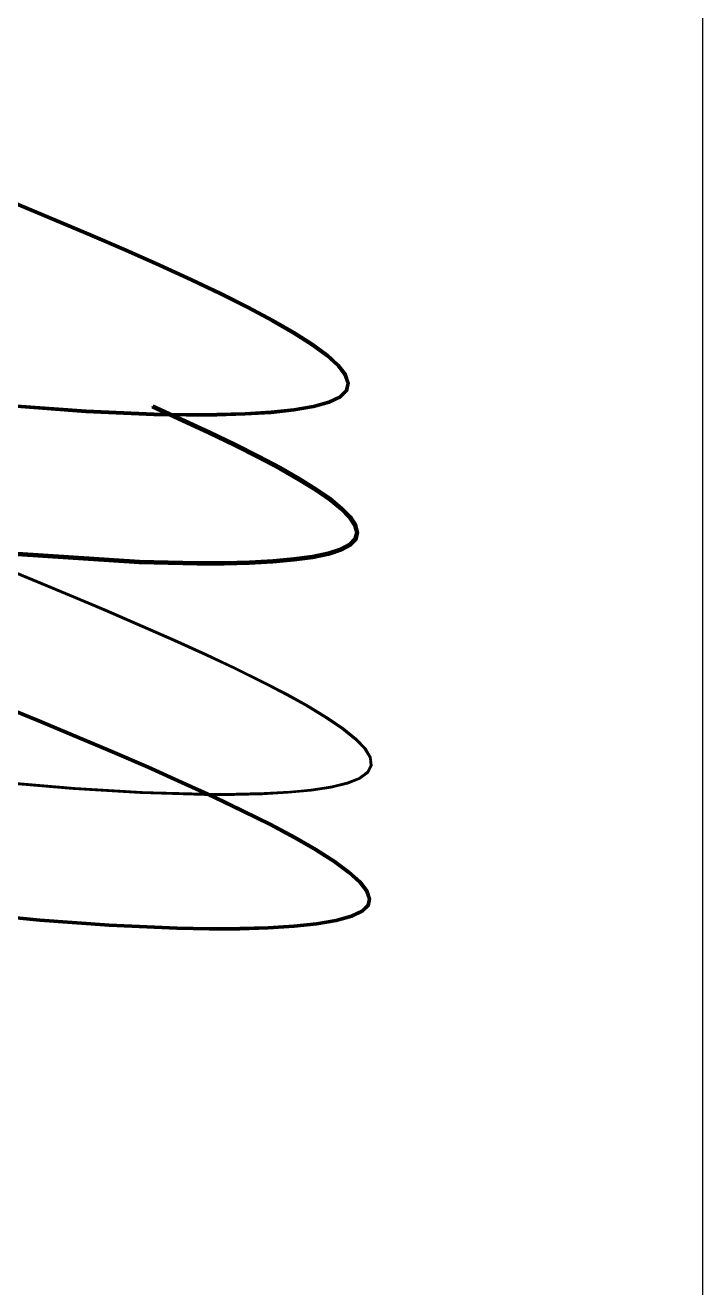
# Model space of a CAD drawing. Header units: millimetres. Extents: x 1852829 to 1882754, y -270850 to -231658.
# Drawn here: x 1879487.1 to 1879562.9, y -258185.4 to -258044.4 of the extents above; entities that cross this region are included whole.
import ezdxf

# ---------------------------------------------------------------- set-up
doc = ezdxf.new("R2010")
doc.units = ezdxf.units.MM
doc.layers.add('00-03', color=7, linetype='Continuous')

msp = doc.modelspace()

# ---------------------------------------------------------------- linework, layer by layer
at = {"layer": '00-03', "color": 2}
msp.add_line((1879562.88, -258248.88), (1879562.88, -257825.86), dxfattribs=at)
at = {"layer": '00-03', "color": 5, "extrusion": (0, 0, -1), "flags": 128}
for points in [[(-1879485.88, -258064.37), (-1879494.3, -258067.91), (-1879498.28, -258069.63), (-1879502.06, -258071.31), (-1879505.62, -258072.94), (-1879508.93, -258074.51), (-1879511.96, -258076.03), (-1879514.69, -258077.48), (-1879517.08, -258078.85), (-1879519.12, -258080.15), (-1879520.76, -258081.36), (-1879521.99, -258082.48), (-1879522.76, -258083.49), (-1879523.07, -258084.38), (-1879522.9, -258085.14), (-1879522.23, -258085.82), (-1879521.01, -258086.4), (-1879519.3, -258086.87), (-1879517.14, -258087.24), (-1879514.6, -258087.51), (-1879511.71, -258087.69), (-1879508.53, -258087.78), (-1879505.11, -258087.79), (-1879501.51, -258087.73), (-1879493.92, -258087.4), (-1879486.17, -258086.84)], [(-1879485.89, -258064.33), (-1879494.32, -258067.87), (-1879498.29, -258069.59), (-1879502.08, -258071.27), (-1879505.64, -258072.9), (-1879508.95, -258074.47), (-1879511.98, -258075.99), (-1879514.71, -258077.44), (-1879517.11, -258078.81), (-1879519.14, -258080.11), (-1879520.79, -258081.32), (-1879522.02, -258082.45), (-1879522.8, -258083.47), (-1879523.12, -258084.38), (-1879522.95, -258085.17), (-1879522.25, -258085.86), (-1879521.03, -258086.44), (-1879519.31, -258086.92), (-1879517.15, -258087.29), (-1879514.6, -258087.56), (-1879511.71, -258087.74), (-1879508.53, -258087.83), (-1879505.11, -258087.84), (-1879501.51, -258087.78), (-1879493.92, -258087.44), (-1879486.17, -258086.88)], [(-1879485.91, -258064.28), (-1879494.34, -258067.83), (-1879498.31, -258069.55), (-1879502.1, -258071.22), (-1879505.66, -258072.85), (-1879508.97, -258074.43), (-1879512, -258075.95), (-1879514.73, -258077.4), (-1879517.13, -258078.77), (-1879519.17, -258080.07), (-1879520.82, -258081.29), (-1879522.05, -258082.41), (-1879522.84, -258083.44), (-1879523.16, -258084.37), (-1879522.99, -258085.19), (-1879522.28, -258085.9), (-1879521.04, -258086.49), (-1879519.32, -258086.96), (-1879517.16, -258087.33), (-1879514.6, -258087.61), (-1879511.71, -258087.79), (-1879508.53, -258087.88), (-1879505.11, -258087.89), (-1879501.5, -258087.82), (-1879493.92, -258087.49), (-1879486.17, -258086.93)], [(-1879485.91, -258064.28), (-1879494.34, -258067.83), (-1879498.31, -258069.55), (-1879502.1, -258071.22), (-1879505.66, -258072.85), (-1879508.97, -258074.43), (-1879512, -258075.95), (-1879514.73, -258077.4), (-1879517.13, -258078.77), (-1879519.17, -258080.07), (-1879520.82, -258081.29), (-1879522.05, -258082.41), (-1879522.84, -258083.44), (-1879523.16, -258084.37), (-1879522.99, -258085.19), (-1879522.28, -258085.9), (-1879521.04, -258086.49), (-1879519.32, -258086.96), (-1879517.16, -258087.33), (-1879514.6, -258087.61), (-1879511.71, -258087.79), (-1879508.53, -258087.88), (-1879505.11, -258087.89), (-1879501.5, -258087.82), (-1879493.92, -258087.49), (-1879486.17, -258086.93)], [(-1879485.93, -258064.24), (-1879494.35, -258067.78), (-1879498.33, -258069.5), (-1879502.11, -258071.18), (-1879505.68, -258072.81), (-1879508.99, -258074.39), (-1879512.02, -258075.9), (-1879514.76, -258077.35), (-1879517.16, -258078.73), (-1879519.2, -258080.03), (-1879520.85, -258081.25), (-1879522.09, -258082.38), (-1879522.88, -258083.42), (-1879523.21, -258084.37), (-1879523.03, -258085.21), (-1879522.31, -258085.93), (-1879521.06, -258086.53), (-1879519.33, -258087.01), (-1879517.16, -258087.38), (-1879514.61, -258087.65), (-1879511.72, -258087.83), (-1879508.53, -258087.92), (-1879505.11, -258087.93), (-1879501.5, -258087.87), (-1879493.91, -258087.54), (-1879486.16, -258086.97)], [(-1879485.93, -258064.24), (-1879494.35, -258067.78), (-1879498.33, -258069.5), (-1879502.11, -258071.18), (-1879505.68, -258072.81), (-1879508.99, -258074.39), (-1879512.02, -258075.9), (-1879514.76, -258077.35), (-1879517.16, -258078.73), (-1879519.2, -258080.03), (-1879520.85, -258081.25), (-1879522.09, -258082.38), (-1879522.88, -258083.42), (-1879523.21, -258084.37), (-1879523.03, -258085.21), (-1879522.31, -258085.93), (-1879521.06, -258086.53), (-1879519.33, -258087.01), (-1879517.16, -258087.38), (-1879514.61, -258087.65), (-1879511.72, -258087.83), (-1879508.53, -258087.92), (-1879505.11, -258087.93), (-1879501.5, -258087.87), (-1879493.91, -258087.54), (-1879486.16, -258086.97)], [(-1879485.95, -258064.2), (-1879494.37, -258067.74), (-1879498.35, -258069.46), (-1879502.13, -258071.14), (-1879505.7, -258072.77), (-1879509.01, -258074.35), (-1879512.05, -258075.86), (-1879514.78, -258077.31), (-1879517.18, -258078.69), (-1879519.22, -258079.99), (-1879520.88, -258081.22), (-1879522.12, -258082.35), (-1879522.93, -258083.4), (-1879523.26, -258084.36), (-1879523.07, -258085.24), (-1879522.33, -258085.97), (-1879521.08, -258086.57), (-1879519.34, -258087.05), (-1879517.17, -258087.43), (-1879514.61, -258087.7), (-1879511.72, -258087.88), (-1879508.53, -258087.97), (-1879505.11, -258087.98), (-1879501.5, -258087.92), (-1879493.91, -258087.58), (-1879486.16, -258087.02)], [(-1879485.95, -258064.2), (-1879494.37, -258067.74), (-1879498.35, -258069.46), (-1879502.13, -258071.14), (-1879505.7, -258072.77), (-1879509.01, -258074.35), (-1879512.05, -258075.86), (-1879514.78, -258077.31), (-1879517.18, -258078.69), (-1879519.22, -258080), (-1879520.88, -258081.22), (-1879522.12, -258082.35), (-1879522.93, -258083.4), (-1879523.26, -258084.36), (-1879523.07, -258085.24), (-1879522.33, -258085.97), (-1879521.08, -258086.57), (-1879519.34, -258087.05), (-1879517.17, -258087.43), (-1879514.61, -258087.7), (-1879511.72, -258087.88), (-1879508.53, -258087.97), (-1879505.11, -258087.98), (-1879501.5, -258087.92), (-1879493.91, -258087.58), (-1879486.16, -258087.02)], [(-1879485.97, -258064.16), (-1879494.39, -258067.7), (-1879498.37, -258069.42), (-1879502.15, -258071.1), (-1879505.72, -258072.73), (-1879509.03, -258074.3), (-1879512.07, -258075.82), (-1879514.8, -258077.27), (-1879517.2, -258078.65), (-1879519.25, -258079.96), (-1879520.91, -258081.18), (-1879522.15, -258082.32), (-1879522.97, -258083.37), (-1879523.3, -258084.36), (-1879523.11, -258085.26), (-1879522.36, -258086.01), (-1879521.09, -258086.62), (-1879519.35, -258087.1), (-1879517.18, -258087.47), (-1879514.62, -258087.75), (-1879511.72, -258087.93), (-1879508.54, -258088.02), (-1879505.11, -258088.03), (-1879501.5, -258087.96), (-1879493.91, -258087.63), (-1879486.15, -258087.07)], [(-1879485.97, -258064.16), (-1879494.39, -258067.7), (-1879498.37, -258069.42), (-1879502.15, -258071.1), (-1879505.72, -258072.73), (-1879509.03, -258074.3), (-1879512.07, -258075.82), (-1879514.8, -258077.27), (-1879517.2, -258078.65), (-1879519.25, -258079.96), (-1879520.91, -258081.18), (-1879522.15, -258082.32), (-1879522.97, -258083.37), (-1879523.3, -258084.36), (-1879523.11, -258085.26), (-1879522.36, -258086.01), (-1879521.09, -258086.62), (-1879519.35, -258087.1), (-1879517.18, -258087.47), (-1879514.62, -258087.75), (-1879511.72, -258087.93), (-1879508.54, -258088.02), (-1879505.11, -258088.03), (-1879501.5, -258087.96), (-1879493.91, -258087.63), (-1879486.15, -258087.07)], [(-1879485.97, -258064.16), (-1879494.39, -258067.7), (-1879498.37, -258069.42), (-1879502.15, -258071.1), (-1879505.72, -258072.73), (-1879509.03, -258074.3), (-1879512.07, -258075.82), (-1879514.8, -258077.27), (-1879517.2, -258078.65), (-1879519.25, -258079.96), (-1879520.91, -258081.18), (-1879522.15, -258082.32), (-1879522.97, -258083.37), (-1879523.3, -258084.36), (-1879523.11, -258085.26), (-1879522.36, -258086.01), (-1879521.09, -258086.62), (-1879519.35, -258087.1), (-1879517.18, -258087.47), (-1879514.62, -258087.75), (-1879511.72, -258087.93), (-1879508.54, -258088.02), (-1879505.11, -258088.03), (-1879501.5, -258087.96), (-1879493.91, -258087.63), (-1879486.15, -258087.07)], [(-1879485.98, -258064.11), (-1879494.41, -258067.66), (-1879498.39, -258069.38), (-1879502.17, -258071.05), (-1879505.74, -258072.68), (-1879509.05, -258074.26), (-1879512.09, -258075.78), (-1879514.82, -258077.23), (-1879517.23, -258078.61), (-1879519.27, -258079.92), (-1879520.94, -258081.14), (-1879522.19, -258082.29), (-1879523.01, -258083.35), (-1879523.35, -258084.36), (-1879523.15, -258085.28), (-1879522.38, -258086.05), (-1879521.11, -258086.66), (-1879519.36, -258087.15), (-1879517.18, -258087.52), (-1879514.62, -258087.79), (-1879511.72, -258087.97), (-1879508.54, -258088.06), (-1879505.11, -258088.07), (-1879501.5, -258088.01), (-1879493.9, -258087.68), (-1879486.15, -258087.11)], [(-1879501.42, -258086.81), (-1879507.74, -258089.7), (-1879510.61, -258091.08), (-1879513.27, -258092.41), (-1879515.68, -258093.69), (-1879517.84, -258094.92), (-1879519.73, -258096.09), (-1879521.32, -258097.2), (-1879522.61, -258098.25), (-1879523.56, -258099.23), (-1879524.17, -258100.16), (-1879524.4, -258101.06), (-1879524.19, -258101.9), (-1879523.53, -258102.6), (-1879522.48, -258103.16), (-1879521.05, -258103.62), (-1879519.28, -258103.99), (-1879517.19, -258104.28), (-1879514.82, -258104.49), (-1879512.19, -258104.63), (-1879509.36, -258104.71), (-1879506.33, -258104.72), (-1879499.87, -258104.56), (-1879486.25, -258103.68)], [(-1879501.4, -258086.86), (-1879507.72, -258089.74), (-1879510.59, -258091.12), (-1879513.25, -258092.45), (-1879515.66, -258093.74), (-1879517.82, -258094.96), (-1879519.7, -258096.13), (-1879521.29, -258097.24), (-1879522.57, -258098.28), (-1879523.53, -258099.26), (-1879524.13, -258100.18), (-1879524.36, -258101.06), (-1879524.15, -258101.87), (-1879523.51, -258102.56), (-1879522.46, -258103.12), (-1879521.04, -258103.58), (-1879519.27, -258103.95), (-1879517.18, -258104.24), (-1879514.81, -258104.45), (-1879512.19, -258104.59), (-1879509.35, -258104.66), (-1879506.33, -258104.67), (-1879499.88, -258104.51), (-1879486.26, -258103.63)], [(-1879501.38, -258086.9), (-1879507.7, -258089.78), (-1879510.57, -258091.16), (-1879513.23, -258092.5), (-1879515.64, -258093.78), (-1879517.8, -258095), (-1879519.68, -258096.17), (-1879521.27, -258097.27), (-1879522.54, -258098.31), (-1879523.49, -258099.29), (-1879524.09, -258100.2), (-1879524.31, -258101.06), (-1879524.11, -258101.85), (-1879523.48, -258102.52), (-1879522.44, -258103.08), (-1879521.02, -258103.53), (-1879519.26, -258103.9), (-1879517.18, -258104.19), (-1879514.81, -258104.4), (-1879512.19, -258104.54), (-1879509.35, -258104.61), (-1879506.33, -258104.62), (-1879499.88, -258104.47), (-1879486.26, -258103.58)], [(-1879501.36, -258086.94), (-1879507.68, -258089.82), (-1879510.55, -258091.2), (-1879513.2, -258092.54), (-1879515.62, -258093.82), (-1879517.77, -258095.04), (-1879519.65, -258096.21), (-1879521.24, -258097.31), (-1879522.51, -258098.35), (-1879523.45, -258099.32), (-1879524.05, -258100.22), (-1879524.26, -258101.06), (-1879524.07, -258101.83), (-1879523.45, -258102.49), (-1879522.42, -258103.03), (-1879521.01, -258103.49), (-1879519.25, -258103.86), (-1879517.17, -258104.14), (-1879514.81, -258104.36), (-1879512.19, -258104.49), (-1879509.35, -258104.57), (-1879506.33, -258104.58), (-1879499.88, -258104.42), (-1879486.27, -258103.54)], [(-1879501.34, -258086.98), (-1879507.66, -258089.87), (-1879510.53, -258091.25), (-1879513.18, -258092.58), (-1879515.59, -258093.86), (-1879517.75, -258095.08), (-1879519.63, -258096.25), (-1879521.21, -258097.35), (-1879522.48, -258098.38), (-1879523.42, -258099.35), (-1879524.01, -258100.24), (-1879524.22, -258101.06), (-1879524.03, -258101.8), (-1879523.43, -258102.45), (-1879522.41, -258102.99), (-1879521, -258103.44), (-1879519.24, -258103.81), (-1879517.17, -258104.1), (-1879514.8, -258104.31), (-1879512.19, -258104.45), (-1879509.35, -258104.52), (-1879506.33, -258104.53), (-1879499.88, -258104.38), (-1879486.27, -258103.49)], [(-1879501.32, -258087.03), (-1879507.64, -258089.91), (-1879510.51, -258091.29), (-1879513.16, -258092.62), (-1879515.57, -258093.9), (-1879517.73, -258095.12), (-1879519.6, -258096.29), (-1879521.18, -258097.39), (-1879522.45, -258098.42), (-1879523.38, -258099.38), (-1879523.96, -258100.26), (-1879524.17, -258101.06), (-1879523.99, -258101.78), (-1879523.4, -258102.41), (-1879522.39, -258102.95), (-1879520.99, -258103.4), (-1879519.24, -258103.76), (-1879517.16, -258104.05), (-1879514.8, -258104.26), (-1879512.19, -258104.4), (-1879509.35, -258104.47), (-1879506.33, -258104.48), (-1879499.88, -258104.33), (-1879486.27, -258103.44)], [(-1879501.31, -258087.07), (-1879507.62, -258089.95), (-1879510.49, -258091.33), (-1879513.14, -258092.66), (-1879515.55, -258093.94), (-1879517.7, -258095.16), (-1879519.58, -258096.33), (-1879521.16, -258097.42), (-1879522.42, -258098.45), (-1879523.35, -258099.41), (-1879523.92, -258100.28), (-1879524.13, -258101.06), (-1879523.95, -258101.76), (-1879523.37, -258102.37), (-1879522.37, -258102.91), (-1879520.98, -258103.35), (-1879519.23, -258103.72), (-1879517.16, -258104), (-1879514.8, -258104.22), (-1879512.18, -258104.36), (-1879509.35, -258104.43), (-1879506.34, -258104.44), (-1879499.89, -258104.28), (-1879486.28, -258103.4)], [(-1879501.29, -258087.11), (-1879507.6, -258089.99), (-1879510.47, -258091.37), (-1879513.12, -258092.7), (-1879515.53, -258093.98), (-1879517.68, -258095.2), (-1879519.55, -258096.36), (-1879521.13, -258097.46), (-1879522.39, -258098.49), (-1879523.31, -258099.44), (-1879523.88, -258100.3), (-1879524.08, -258101.07), (-1879523.91, -258101.74), (-1879523.34, -258102.34), (-1879522.35, -258102.86), (-1879520.97, -258103.31), (-1879519.22, -258103.67), (-1879517.15, -258103.96), (-1879514.79, -258104.17), (-1879512.18, -258104.31), (-1879509.35, -258104.38), (-1879506.34, -258104.39), (-1879499.89, -258104.24), (-1879486.28, -258103.35)], [(-1879501.29, -258087.11), (-1879507.6, -258089.99), (-1879510.47, -258091.37), (-1879513.12, -258092.7), (-1879515.53, -258093.98), (-1879517.68, -258095.2), (-1879519.55, -258096.36), (-1879521.13, -258097.46), (-1879522.39, -258098.49), (-1879523.31, -258099.44), (-1879523.88, -258100.3), (-1879524.08, -258101.07), (-1879523.91, -258101.74), (-1879523.34, -258102.34), (-1879522.35, -258102.86), (-1879520.97, -258103.31), (-1879519.22, -258103.67), (-1879517.15, -258103.96), (-1879514.79, -258104.17), (-1879512.18, -258104.31), (-1879509.35, -258104.38), (-1879506.34, -258104.39), (-1879499.89, -258104.24), (-1879486.28, -258103.35)], [(-1879501.27, -258087.15), (-1879507.58, -258090.04), (-1879510.45, -258091.41), (-1879513.1, -258092.74), (-1879515.5, -258094.02), (-1879517.65, -258095.24), (-1879519.53, -258096.4), (-1879521.1, -258097.5), (-1879522.36, -258098.52), (-1879523.27, -258099.47), (-1879523.84, -258100.32), (-1879524.03, -258101.07), (-1879523.87, -258101.71), (-1879523.31, -258102.3), (-1879522.34, -258102.82), (-1879520.96, -258103.26), (-1879519.21, -258103.63), (-1879517.15, -258103.91), (-1879514.79, -258104.12), (-1879512.18, -258104.26), (-1879509.35, -258104.33), (-1879506.34, -258104.34), (-1879499.89, -258104.19), (-1879486.29, -258103.3)], [(-1879501.23, -258086.98), (-1879507.56, -258089.87), (-1879510.44, -258091.25), (-1879513.09, -258092.58), (-1879515.51, -258093.87), (-1879517.67, -258095.09), (-1879519.56, -258096.26), (-1879521.15, -258097.36), (-1879522.42, -258098.39), (-1879523.36, -258099.36), (-1879523.95, -258100.24), (-1879524.17, -258101.05), (-1879524, -258101.77), (-1879523.42, -258102.4), (-1879522.42, -258102.94), (-1879521.02, -258103.39), (-1879519.28, -258103.76), (-1879517.21, -258104.05), (-1879514.85, -258104.26), (-1879512.24, -258104.4), (-1879509.41, -258104.47), (-1879506.39, -258104.48), (-1879499.94, -258104.33), (-1879486.33, -258103.45)], [(-1879478.79, -258102.68), (-1879487.44, -258106.22), (-1879495.7, -258109.68), (-1879503.35, -258113), (-1879506.89, -258114.61), (-1879510.21, -258116.16), (-1879513.27, -258117.66), (-1879516.06, -258119.09), (-1879518.55, -258120.47), (-1879520.71, -258121.77), (-1879522.52, -258122.99), (-1879523.95, -258124.14), (-1879524.97, -258125.19), (-1879525.57, -258126.16), (-1879525.71, -258127.02), (-1879525.38, -258127.78), (-1879524.54, -258128.43), (-1879523.21, -258128.98), (-1879521.42, -258129.42), (-1879519.24, -258129.76), (-1879516.7, -258130), (-1879513.84, -258130.16), (-1879510.72, -258130.24), (-1879507.38, -258130.25), (-1879500.21, -258130.04), (-1879492.71, -258129.6), (-1879485.24, -258128.97)], [(-1879478.97, -258102.7), (-1879487.61, -258106.24), (-1879495.85, -258109.69), (-1879503.49, -258113.01), (-1879507.02, -258114.61), (-1879510.33, -258116.16), (-1879513.38, -258117.66), (-1879516.16, -258119.09), (-1879518.64, -258120.46), (-1879520.79, -258121.76), (-1879522.59, -258122.99), (-1879524.01, -258124.13), (-1879525.03, -258125.19), (-1879525.62, -258126.16), (-1879525.76, -258127.05), (-1879525.4, -258127.83), (-1879524.53, -258128.49), (-1879523.18, -258129.03), (-1879521.38, -258129.47), (-1879519.19, -258129.81), (-1879516.64, -258130.05), (-1879513.78, -258130.21), (-1879510.65, -258130.29), (-1879507.3, -258130.29), (-1879500.14, -258130.09), (-1879492.64, -258129.65), (-1879485.17, -258129.01)], [(-1879479.14, -258102.72), (-1879487.77, -258106.26), (-1879496, -258109.7), (-1879503.62, -258113.02), (-1879507.15, -258114.62), (-1879510.45, -258116.17), (-1879513.49, -258117.66), (-1879516.26, -258119.1), (-1879518.73, -258120.46), (-1879520.87, -258121.76), (-1879522.66, -258122.98), (-1879524.08, -258124.13), (-1879525.09, -258125.19), (-1879525.68, -258126.17), (-1879525.8, -258127.08), (-1879525.42, -258127.88), (-1879524.53, -258128.55), (-1879523.16, -258129.09), (-1879521.35, -258129.53), (-1879519.14, -258129.86), (-1879516.58, -258130.11), (-1879513.71, -258130.26), (-1879510.58, -258130.34), (-1879507.23, -258130.34), (-1879500.06, -258130.13), (-1879492.56, -258129.69), (-1879485.1, -258129.05)], [(-1879479.26, -258102.87), (-1879487.88, -258106.4), (-1879496.09, -258109.85), (-1879503.7, -258113.16), (-1879507.22, -258114.75), (-1879510.5, -258116.3), (-1879513.54, -258117.79), (-1879516.3, -258119.22), (-1879518.75, -258120.58), (-1879520.88, -258121.88), (-1879522.65, -258123.09), (-1879524.05, -258124.23), (-1879525.04, -258125.27), (-1879525.6, -258126.23), (-1879525.7, -258127.08), (-1879525.33, -258127.83), (-1879524.46, -258128.48), (-1879523.09, -258129.01), (-1879521.28, -258129.44), (-1879519.07, -258129.78), (-1879516.51, -258130.02), (-1879513.64, -258130.17), (-1879510.51, -258130.25), (-1879507.16, -258130.24), (-1879499.99, -258130.03), (-1879492.5, -258129.59), (-1879485.05, -258128.95)], [(-1879479.28, -258102.83), (-1879487.9, -258106.36), (-1879496.11, -258109.8), (-1879503.72, -258113.12), (-1879507.24, -258114.71), (-1879510.53, -258116.26), (-1879513.56, -258117.75), (-1879516.32, -258119.18), (-1879518.78, -258120.54), (-1879520.9, -258121.84), (-1879522.68, -258123.05), (-1879524.08, -258124.19), (-1879525.07, -258125.25), (-1879525.64, -258126.21), (-1879525.75, -258127.09), (-1879525.37, -258127.87), (-1879524.48, -258128.52), (-1879523.1, -258129.06), (-1879521.29, -258129.49), (-1879519.08, -258129.82), (-1879516.51, -258130.06), (-1879513.64, -258130.22), (-1879510.51, -258130.29), (-1879507.16, -258130.29), (-1879499.99, -258130.08), (-1879492.5, -258129.63), (-1879485.04, -258129)], [(-1879479.28, -258102.83), (-1879487.9, -258106.36), (-1879496.11, -258109.8), (-1879503.72, -258113.12), (-1879507.24, -258114.71), (-1879510.53, -258116.26), (-1879513.56, -258117.75), (-1879516.32, -258119.18), (-1879518.78, -258120.54), (-1879520.9, -258121.84), (-1879522.68, -258123.05), (-1879524.08, -258124.19), (-1879525.07, -258125.25), (-1879525.64, -258126.21), (-1879525.75, -258127.09), (-1879525.37, -258127.87), (-1879524.48, -258128.52), (-1879523.1, -258129.06), (-1879521.29, -258129.49), (-1879519.08, -258129.82), (-1879516.51, -258130.06), (-1879513.64, -258130.22), (-1879510.51, -258130.29), (-1879507.16, -258130.29), (-1879499.99, -258130.08), (-1879492.5, -258129.63), (-1879485.04, -258129)], [(-1879479.29, -258102.78), (-1879487.91, -258106.32), (-1879496.13, -258109.76), (-1879503.74, -258113.08), (-1879507.26, -258114.67), (-1879510.55, -258116.21), (-1879513.58, -258117.71), (-1879516.34, -258119.14), (-1879518.8, -258120.5), (-1879520.93, -258121.8), (-1879522.71, -258123.02), (-1879524.11, -258124.16), (-1879525.11, -258125.22), (-1879525.69, -258126.2), (-1879525.8, -258127.1), (-1879525.4, -258127.9), (-1879524.5, -258128.56), (-1879523.12, -258129.1), (-1879521.3, -258129.53), (-1879519.08, -258129.87), (-1879516.52, -258130.11), (-1879513.65, -258130.26), (-1879510.51, -258130.34), (-1879507.16, -258130.34), (-1879499.99, -258130.13), (-1879492.49, -258129.68), (-1879485.04, -258129.04)], [(-1879479.29, -258102.78), (-1879487.91, -258106.32), (-1879496.13, -258109.76), (-1879503.74, -258113.08), (-1879507.26, -258114.67), (-1879510.55, -258116.21), (-1879513.58, -258117.71), (-1879516.34, -258119.14), (-1879518.8, -258120.5), (-1879520.93, -258121.8), (-1879522.71, -258123.02), (-1879524.11, -258124.16), (-1879525.11, -258125.22), (-1879525.69, -258126.2), (-1879525.8, -258127.1), (-1879525.4, -258127.9), (-1879524.5, -258128.56), (-1879523.12, -258129.1), (-1879521.3, -258129.53), (-1879519.08, -258129.87), (-1879516.52, -258130.11), (-1879513.65, -258130.26), (-1879510.51, -258130.34), (-1879507.16, -258130.34), (-1879499.99, -258130.13), (-1879492.49, -258129.68), (-1879485.04, -258129.04)], [(-1879479.31, -258102.74), (-1879487.93, -258106.27), (-1879496.15, -258109.72), (-1879503.76, -258113.03), (-1879507.28, -258114.63), (-1879510.57, -258116.17), (-1879513.6, -258117.66), (-1879516.36, -258119.1), (-1879518.82, -258120.46), (-1879520.95, -258121.76), (-1879522.74, -258122.98), (-1879524.14, -258124.12), (-1879525.15, -258125.19), (-1879525.73, -258126.18), (-1879525.84, -258127.11), (-1879525.44, -258127.93), (-1879524.52, -258128.6), (-1879523.13, -258129.15), (-1879521.31, -258129.58), (-1879519.09, -258129.92), (-1879516.52, -258130.16), (-1879513.65, -258130.31), (-1879510.51, -258130.38), (-1879507.16, -258130.38), (-1879499.99, -258130.17), (-1879492.49, -258129.73), (-1879485.03, -258129.09)], [(-1879479.31, -258102.74), (-1879487.93, -258106.27), (-1879496.15, -258109.72), (-1879503.76, -258113.03), (-1879507.28, -258114.63), (-1879510.57, -258116.17), (-1879513.6, -258117.66), (-1879516.36, -258119.1), (-1879518.82, -258120.46), (-1879520.95, -258121.76), (-1879522.74, -258122.98), (-1879524.14, -258124.12), (-1879525.15, -258125.19), (-1879525.73, -258126.18), (-1879525.84, -258127.11), (-1879525.44, -258127.93), (-1879524.52, -258128.6), (-1879523.13, -258129.15), (-1879521.31, -258129.58), (-1879519.09, -258129.91), (-1879516.52, -258130.16), (-1879513.65, -258130.31), (-1879510.51, -258130.38), (-1879507.16, -258130.38), (-1879499.99, -258130.17), (-1879492.49, -258129.73), (-1879485.03, -258129.09)], [(-1879479.31, -258102.74), (-1879487.93, -258106.27), (-1879496.15, -258109.72), (-1879503.76, -258113.03), (-1879507.28, -258114.63), (-1879510.57, -258116.17), (-1879513.6, -258117.66), (-1879516.36, -258119.1), (-1879518.82, -258120.46), (-1879520.95, -258121.76), (-1879522.74, -258122.98), (-1879524.14, -258124.12), (-1879525.15, -258125.19), (-1879525.73, -258126.18), (-1879525.84, -258127.11), (-1879525.44, -258127.93), (-1879524.52, -258128.6), (-1879523.13, -258129.15), (-1879521.31, -258129.58), (-1879519.09, -258129.91), (-1879516.52, -258130.16), (-1879513.65, -258130.31), (-1879510.51, -258130.38), (-1879507.16, -258130.38), (-1879499.99, -258130.17), (-1879492.49, -258129.73), (-1879485.03, -258129.09)], [(-1879479.33, -258102.7), (-1879487.95, -258106.23), (-1879496.17, -258109.68), (-1879503.78, -258112.99), (-1879507.3, -258114.58), (-1879510.59, -258116.13), (-1879513.62, -258117.62), (-1879516.39, -258119.05), (-1879518.85, -258120.42), (-1879520.98, -258121.72), (-1879522.76, -258122.94), (-1879524.17, -258124.09), (-1879525.19, -258125.16), (-1879525.77, -258126.16), (-1879525.89, -258127.11), (-1879525.47, -258127.96), (-1879524.54, -258128.64), (-1879523.14, -258129.19), (-1879521.31, -258129.63), (-1879519.09, -258129.96), (-1879516.52, -258130.2), (-1879513.65, -258130.36), (-1879510.51, -258130.43), (-1879507.16, -258130.43), (-1879499.98, -258130.22), (-1879492.49, -258129.77), (-1879485.03, -258129.14)], [(-1879479.33, -258102.7), (-1879487.95, -258106.23), (-1879496.17, -258109.68), (-1879503.78, -258112.99), (-1879507.3, -258114.58), (-1879510.59, -258116.13), (-1879513.62, -258117.62), (-1879516.39, -258119.05), (-1879518.85, -258120.42), (-1879520.98, -258121.72), (-1879522.76, -258122.94), (-1879524.17, -258124.09), (-1879525.18, -258125.16), (-1879525.77, -258126.16), (-1879525.89, -258127.11), (-1879525.47, -258127.96), (-1879524.54, -258128.64), (-1879523.14, -258129.19), (-1879521.32, -258129.63), (-1879519.09, -258129.96), (-1879516.52, -258130.2), (-1879513.65, -258130.36), (-1879510.51, -258130.43), (-1879507.16, -258130.43), (-1879499.98, -258130.22), (-1879492.49, -258129.77), (-1879485.03, -258129.14)], [(-1879479.51, -258118.51), (-1879488.38, -258122.15), (-1879496.8, -258125.69), (-1879500.77, -258127.41), (-1879504.55, -258129.09), (-1879508.11, -258130.72), (-1879511.42, -258132.29), (-1879514.45, -258133.8), (-1879517.17, -258135.25), (-1879519.56, -258136.62), (-1879521.58, -258137.91), (-1879523.22, -258139.11), (-1879524.42, -258140.21), (-1879525.17, -258141.19), (-1879525.46, -258142), (-1879525.32, -258142.66), (-1879524.7, -258143.27), (-1879523.52, -258143.83), (-1879521.83, -258144.3), (-1879519.69, -258144.66), (-1879517.16, -258144.94), (-1879514.27, -258145.11), (-1879511.1, -258145.21), (-1879507.69, -258145.22), (-1879504.09, -258145.15), (-1879496.51, -258144.82), (-1879488.76, -258144.26), (-1879481.26, -258143.51)], [(-1879479.53, -258118.47), (-1879488.4, -258122.11), (-1879496.82, -258125.65), (-1879500.79, -258127.37), (-1879504.57, -258129.04), (-1879508.13, -258130.67), (-1879511.44, -258132.25), (-1879514.47, -258133.76), (-1879517.19, -258135.21), (-1879519.58, -258136.58), (-1879521.61, -258137.87), (-1879523.25, -258139.08), (-1879524.46, -258140.18), (-1879525.21, -258141.17), (-1879525.51, -258142), (-1879525.36, -258142.68), (-1879524.72, -258143.31), (-1879523.54, -258143.87), (-1879521.84, -258144.34), (-1879519.7, -258144.71), (-1879517.16, -258144.98), (-1879514.28, -258145.16), (-1879511.1, -258145.25), (-1879507.69, -258145.26), (-1879504.08, -258145.2), (-1879496.5, -258144.86), (-1879488.76, -258144.3), (-1879481.25, -258143.56)], [(-1879479.55, -258118.43), (-1879488.41, -258122.06), (-1879496.84, -258125.61), (-1879500.81, -258127.32), (-1879504.59, -258129), (-1879508.15, -258130.63), (-1879511.46, -258132.21), (-1879514.49, -258133.72), (-1879517.22, -258135.17), (-1879519.61, -258136.54), (-1879521.64, -258137.83), (-1879523.27, -258139.04), (-1879524.49, -258140.15), (-1879525.26, -258141.14), (-1879525.55, -258141.99), (-1879525.4, -258142.71), (-1879524.75, -258143.35), (-1879523.56, -258143.92), (-1879521.85, -258144.39), (-1879519.71, -258144.76), (-1879517.16, -258145.03), (-1879514.28, -258145.21), (-1879511.1, -258145.3), (-1879507.69, -258145.31), (-1879504.08, -258145.24), (-1879496.5, -258144.91), (-1879488.75, -258144.35), (-1879481.25, -258143.61)], [(-1879479.56, -258118.38), (-1879488.43, -258122.02), (-1879496.85, -258125.56), (-1879500.83, -258127.28), (-1879504.61, -258128.96), (-1879508.17, -258130.59), (-1879511.48, -258132.16), (-1879514.51, -258133.68), (-1879517.24, -258135.13), (-1879519.63, -258136.5), (-1879521.66, -258137.8), (-1879523.3, -258139), (-1879524.52, -258140.12), (-1879525.3, -258141.12), (-1879525.6, -258141.99), (-1879525.44, -258142.73), (-1879524.78, -258143.39), (-1879523.57, -258143.96), (-1879521.86, -258144.43), (-1879519.71, -258144.8), (-1879517.17, -258145.07), (-1879514.28, -258145.25), (-1879511.1, -258145.35), (-1879507.69, -258145.36), (-1879504.08, -258145.29), (-1879496.5, -258144.96), (-1879488.75, -258144.4), (-1879481.24, -258143.65)], [(-1879479.56, -258118.38), (-1879488.43, -258122.02), (-1879496.85, -258125.56), (-1879500.83, -258127.28), (-1879504.61, -258128.96), (-1879508.17, -258130.59), (-1879511.48, -258132.16), (-1879514.51, -258133.68), (-1879517.24, -258135.13), (-1879519.63, -258136.5), (-1879521.66, -258137.8), (-1879523.3, -258139), (-1879524.52, -258140.12), (-1879525.3, -258141.12), (-1879525.6, -258141.99), (-1879525.44, -258142.73), (-1879524.78, -258143.39), (-1879523.57, -258143.96), (-1879521.86, -258144.43), (-1879519.71, -258144.8), (-1879517.17, -258145.07), (-1879514.28, -258145.25), (-1879511.1, -258145.35), (-1879507.69, -258145.36), (-1879504.08, -258145.29), (-1879496.5, -258144.96), (-1879488.75, -258144.4), (-1879481.24, -258143.65)], [(-1879479.56, -258118.38), (-1879488.43, -258122.02), (-1879496.85, -258125.56), (-1879500.83, -258127.28), (-1879504.61, -258128.96), (-1879508.17, -258130.59), (-1879511.48, -258132.16), (-1879514.51, -258133.68), (-1879517.24, -258135.13), (-1879519.63, -258136.5), (-1879521.66, -258137.8), (-1879523.3, -258139), (-1879524.52, -258140.12), (-1879525.3, -258141.12), (-1879525.6, -258141.99), (-1879525.44, -258142.73), (-1879524.78, -258143.39), (-1879523.57, -258143.96), (-1879521.86, -258144.43), (-1879519.71, -258144.8), (-1879517.17, -258145.07), (-1879514.28, -258145.25), (-1879511.1, -258145.35), (-1879507.69, -258145.36), (-1879504.08, -258145.29), (-1879496.5, -258144.96), (-1879488.75, -258144.4), (-1879481.24, -258143.65)], [(-1879479.58, -258118.34), (-1879488.45, -258121.98), (-1879496.87, -258125.52), (-1879500.85, -258127.24), (-1879504.63, -258128.92), (-1879508.19, -258130.55), (-1879511.5, -258132.12), (-1879514.53, -258133.64), (-1879517.26, -258135.08), (-1879519.66, -258136.46), (-1879521.69, -258137.76), (-1879523.33, -258138.97), (-1879524.56, -258140.09), (-1879525.34, -258141.1), (-1879525.64, -258141.99), (-1879525.48, -258142.75), (-1879524.8, -258143.43), (-1879523.59, -258144), (-1879521.87, -258144.48), (-1879519.72, -258144.85), (-1879517.17, -258145.12), (-1879514.28, -258145.3), (-1879511.11, -258145.39), (-1879507.69, -258145.4), (-1879504.08, -258145.34), (-1879496.49, -258145), (-1879488.75, -258144.44), (-1879481.23, -258143.7)], [(-1879479.58, -258118.34), (-1879488.45, -258121.98), (-1879496.87, -258125.52), (-1879500.85, -258127.24), (-1879504.63, -258128.92), (-1879508.19, -258130.55), (-1879511.5, -258132.12), (-1879514.53, -258133.64), (-1879517.26, -258135.08), (-1879519.66, -258136.46), (-1879521.69, -258137.76), (-1879523.33, -258138.97), (-1879524.56, -258140.09), (-1879525.34, -258141.1), (-1879525.64, -258141.99), (-1879525.48, -258142.75), (-1879524.8, -258143.43), (-1879523.59, -258144), (-1879521.87, -258144.48), (-1879519.72, -258144.85), (-1879517.17, -258145.12), (-1879514.28, -258145.3), (-1879511.11, -258145.39), (-1879507.69, -258145.4), (-1879504.08, -258145.34), (-1879496.49, -258145), (-1879488.75, -258144.44), (-1879481.23, -258143.7)], [(-1879479.58, -258118.34), (-1879488.45, -258121.98), (-1879496.87, -258125.52), (-1879500.85, -258127.24), (-1879504.63, -258128.92), (-1879508.19, -258130.55), (-1879511.5, -258132.12), (-1879514.53, -258133.64), (-1879517.26, -258135.08), (-1879519.66, -258136.46), (-1879521.69, -258137.76), (-1879523.33, -258138.97), (-1879524.56, -258140.09), (-1879525.34, -258141.1), (-1879525.64, -258141.99), (-1879525.48, -258142.75), (-1879524.8, -258143.43), (-1879523.59, -258144), (-1879521.87, -258144.48), (-1879519.72, -258144.85), (-1879517.17, -258145.12), (-1879514.28, -258145.3), (-1879511.11, -258145.39), (-1879507.69, -258145.4), (-1879504.08, -258145.34), (-1879496.49, -258145), (-1879488.75, -258144.44), (-1879481.23, -258143.7)], [(-1879479.58, -258118.34), (-1879488.45, -258121.98), (-1879496.87, -258125.52), (-1879500.85, -258127.24), (-1879504.63, -258128.92), (-1879508.19, -258130.55), (-1879511.5, -258132.12), (-1879514.53, -258133.64), (-1879517.26, -258135.08), (-1879519.66, -258136.46), (-1879521.69, -258137.76), (-1879523.33, -258138.97), (-1879524.56, -258140.09), (-1879525.34, -258141.1), (-1879525.64, -258141.99), (-1879525.48, -258142.75), (-1879524.8, -258143.43), (-1879523.59, -258144), (-1879521.87, -258144.48), (-1879519.72, -258144.85), (-1879517.17, -258145.12), (-1879514.28, -258145.3), (-1879511.11, -258145.39), (-1879507.69, -258145.4), (-1879504.08, -258145.34), (-1879496.49, -258145), (-1879488.75, -258144.44), (-1879481.23, -258143.7)], [(-1879479.6, -258118.3), (-1879488.47, -258121.94), (-1879496.89, -258125.48), (-1879500.87, -258127.2), (-1879504.65, -258128.87), (-1879508.21, -258130.5), (-1879511.52, -258132.08), (-1879514.56, -258133.59), (-1879517.28, -258135.04), (-1879519.68, -258136.42), (-1879521.72, -258137.72), (-1879523.36, -258138.93), (-1879524.59, -258140.05), (-1879525.38, -258141.07), (-1879525.69, -258141.98), (-1879525.52, -258142.78), (-1879524.83, -258143.46), (-1879523.6, -258144.05), (-1879521.88, -258144.52), (-1879519.72, -258144.9), (-1879517.17, -258145.17), (-1879514.29, -258145.35), (-1879511.11, -258145.44), (-1879507.69, -258145.45), (-1879504.08, -258145.38), (-1879496.49, -258145.05), (-1879488.74, -258144.49), (-1879481.23, -258143.75)], [(-1879479.6, -258118.3), (-1879488.47, -258121.94), (-1879496.89, -258125.48), (-1879500.87, -258127.2), (-1879504.65, -258128.87), (-1879508.21, -258130.5), (-1879511.52, -258132.08), (-1879514.56, -258133.59), (-1879517.28, -258135.04), (-1879519.68, -258136.42), (-1879521.72, -258137.72), (-1879523.36, -258138.93), (-1879524.59, -258140.05), (-1879525.38, -258141.07), (-1879525.69, -258141.98), (-1879525.52, -258142.78), (-1879524.83, -258143.46), (-1879523.6, -258144.05), (-1879521.88, -258144.52), (-1879519.72, -258144.9), (-1879517.17, -258145.17), (-1879514.28, -258145.35), (-1879511.11, -258145.44), (-1879507.69, -258145.45), (-1879504.08, -258145.38), (-1879496.49, -258145.05), (-1879488.74, -258144.49), (-1879481.23, -258143.75)], [(-1879479.62, -258118.25), (-1879488.49, -258121.89), (-1879496.91, -258125.43), (-1879500.89, -258127.15), (-1879504.67, -258128.83), (-1879508.23, -258130.46), (-1879511.54, -258132.04), (-1879514.58, -258133.55), (-1879517.31, -258135), (-1879519.7, -258136.38), (-1879521.74, -258137.68), (-1879523.39, -258138.9), (-1879524.63, -258140.02), (-1879525.42, -258141.05), (-1879525.74, -258141.98), (-1879525.56, -258142.8), (-1879524.85, -258143.5), (-1879523.62, -258144.09), (-1879521.89, -258144.57), (-1879519.73, -258144.94), (-1879517.18, -258145.21), (-1879514.29, -258145.39), (-1879511.11, -258145.48), (-1879507.69, -258145.5), (-1879504.08, -258145.43), (-1879496.49, -258145.1), (-1879488.74, -258144.54), (-1879481.22, -258143.79)], [(-1879479.62, -258118.25), (-1879488.49, -258121.89), (-1879496.91, -258125.43), (-1879500.89, -258127.15), (-1879504.67, -258128.83), (-1879508.23, -258130.46), (-1879511.54, -258132.04), (-1879514.58, -258133.55), (-1879517.31, -258135), (-1879519.7, -258136.38), (-1879521.74, -258137.68), (-1879523.39, -258138.9), (-1879524.63, -258140.02), (-1879525.42, -258141.05), (-1879525.74, -258141.98), (-1879525.56, -258142.8), (-1879524.85, -258143.5), (-1879523.62, -258144.09), (-1879521.89, -258144.57), (-1879519.73, -258144.94), (-1879517.18, -258145.21), (-1879514.29, -258145.39), (-1879511.11, -258145.48), (-1879507.69, -258145.5), (-1879504.08, -258145.43), (-1879496.49, -258145.1), (-1879488.74, -258144.54), (-1879481.22, -258143.79)]]:
    msp.add_lwpolyline(points, dxfattribs=at)

doc.saveas('drawing.dxf')
